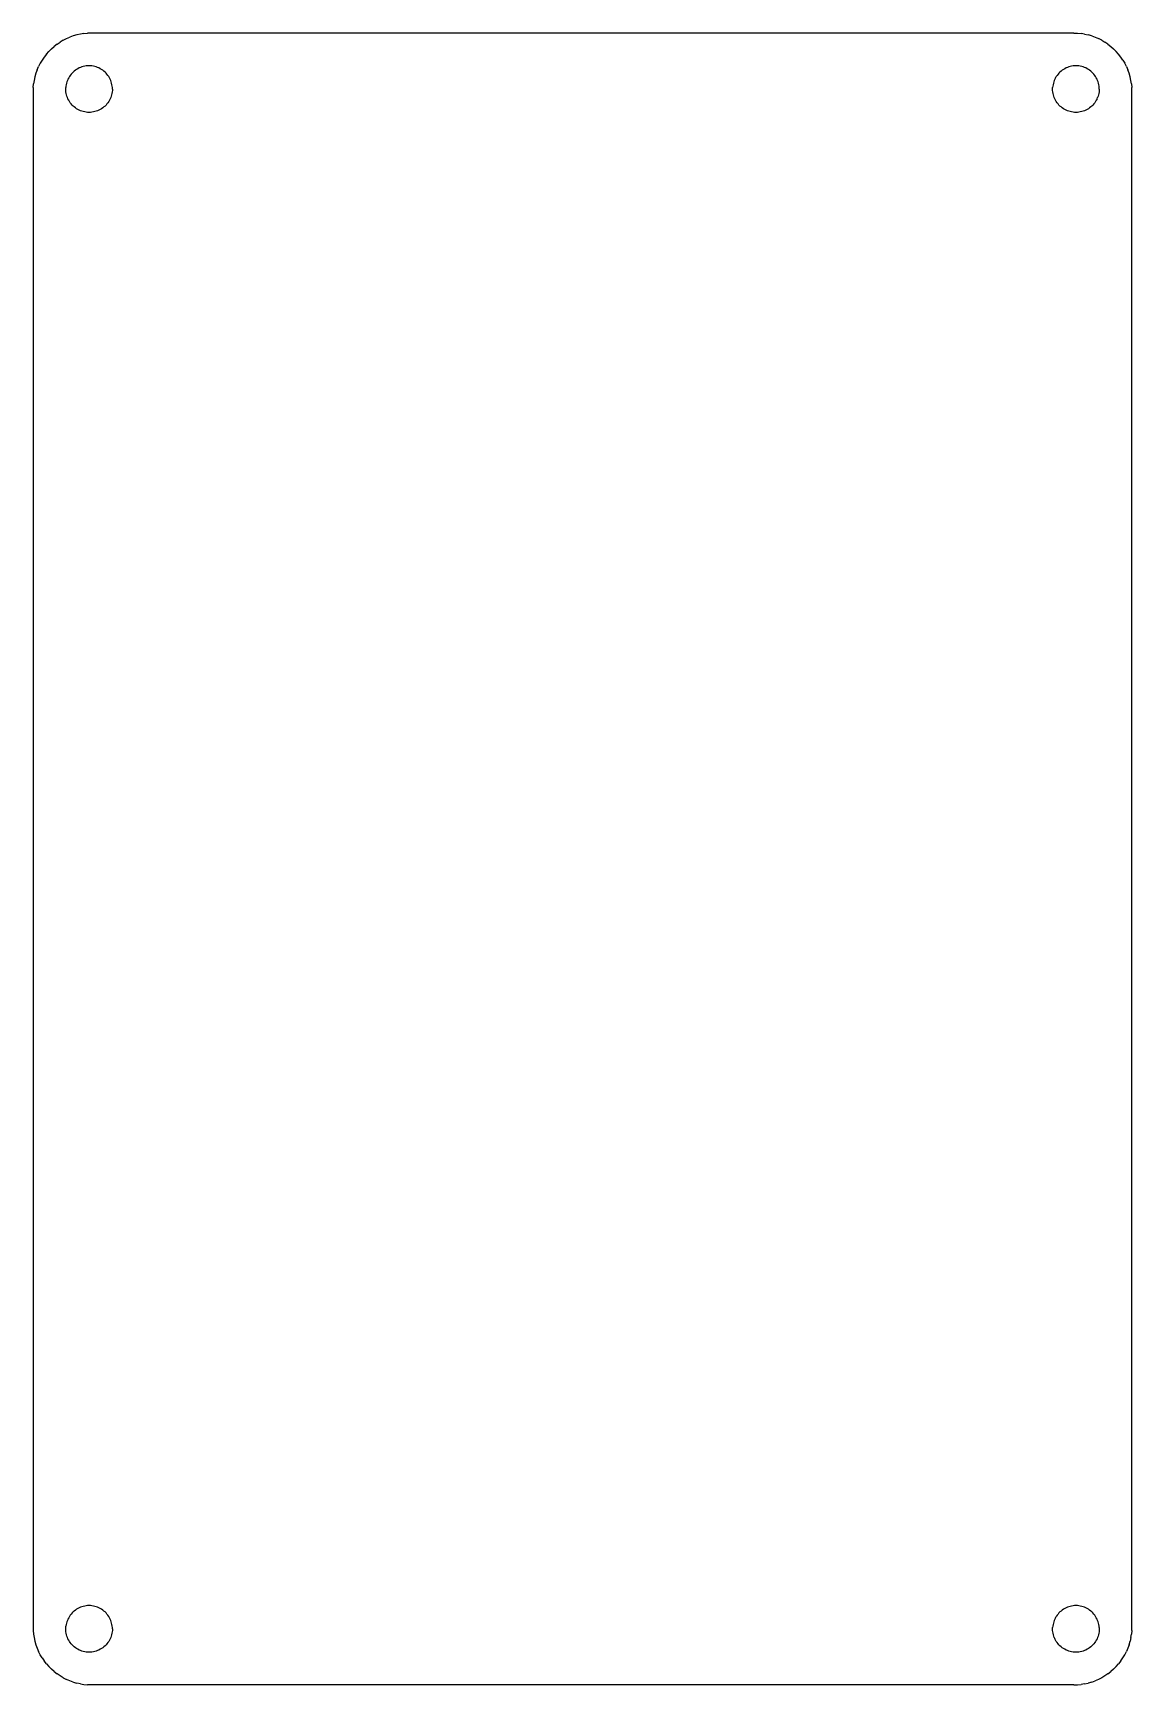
# Model space of a CAD drawing. Extents: x -38 to 38, y -57 to 57.
import ezdxf

# ---------------------------------------------------------------- set-up
doc = ezdxf.new("R2010")
doc.units = 0

msp = doc.modelspace()

# ---------------------------------------------------------------- linework, layer by layer
for p, q in [((-33.75, 56.75), (-34, 56.74)), ((33.75, 56.75), (-33.75, 56.75)), ((33.75, 56.75), (34, 56.74)), ((-36.49, 55.67), (-36.67, 55.49)), ((-36.49, 55.67), (-36.3, 55.83)), ((-36.1, 55.99), (-36.3, 55.83)), ((-36.1, 55.99), (-35.89, 56.13)), ((-35.68, 56.26), (-35.89, 56.13)), ((-35.68, 56.26), (-35.45, 56.37)), ((-35.45, 56.37), (-35.22, 56.47)), ((-34.99, 56.55), (-35.22, 56.47)), ((-34.74, 56.62), (-34.99, 56.55)), ((-34.5, 56.68), (-34.74, 56.62)), ((-34.25, 56.72), (-34.5, 56.68)), ((-34.25, 56.72), (-34, 56.74)), ((34, 56.74), (34.25, 56.72)), ((34.5, 56.68), (34.25, 56.72)), ((34.5, 56.68), (34.74, 56.62)), ((34.99, 56.55), (34.74, 56.62)), ((34.99, 56.55), (35.22, 56.47)), ((35.22, 56.47), (35.45, 56.37)), ((35.68, 56.26), (35.45, 56.37)), ((35.68, 56.26), (35.89, 56.13)), ((36.1, 55.99), (35.89, 56.13)), ((36.1, 55.99), (36.3, 55.83)), ((36.3, 55.83), (36.49, 55.67)), ((36.67, 55.49), (36.49, 55.67)), ((-37.26, 54.68), (-37.37, 54.45)), ((-37.13, 54.89), (-37.26, 54.68)), ((-36.99, 55.1), (-37.13, 54.89)), ((-36.83, 55.3), (-36.99, 55.1)), ((-36.83, 55.3), (-36.67, 55.49)), ((-34.1, 54.49), (-34.2, 54.47)), ((-34, 54.5), (-34.1, 54.49)), ((-33.9, 54.5), (-34, 54.5)), ((-33.8, 54.5), (-33.9, 54.5)), ((-33.7, 54.49), (-33.8, 54.5)), ((-33.6, 54.47), (-33.7, 54.49)), ((33.7, 54.49), (33.6, 54.47)), ((33.8, 54.5), (33.7, 54.49)), ((33.9, 54.5), (33.8, 54.5)), ((34, 54.5), (33.9, 54.5)), ((34.1, 54.49), (34, 54.5)), ((34.2, 54.47), (34.1, 54.49)), ((36.83, 55.3), (36.67, 55.49)), ((36.99, 55.1), (36.83, 55.3)), ((37.13, 54.89), (36.99, 55.1)), ((37.13, 54.89), (37.26, 54.68)), ((37.37, 54.45), (37.26, 54.68)), ((-37.68, 53.5), (-37.72, 53.25)), ((-37.62, 53.74), (-37.68, 53.5)), ((-37.55, 53.99), (-37.62, 53.74)), ((-37.47, 54.22), (-37.55, 53.99)), ((-37.47, 54.22), (-37.37, 54.45)), ((-35.42, 53.39), (-35.45, 53.3)), ((-35.39, 53.49), (-35.42, 53.39)), ((-35.35, 53.58), (-35.39, 53.49)), ((-35.3, 53.67), (-35.35, 53.58)), ((-35.25, 53.76), (-35.3, 53.67)), ((-35.19, 53.84), (-35.25, 53.76)), ((-35.13, 53.92), (-35.19, 53.84)), ((-35.07, 54), (-35.13, 53.92)), ((-35, 54.07), (-35.07, 54)), ((-34.92, 54.13), (-35, 54.07)), ((-34.84, 54.19), (-34.92, 54.13)), ((-34.76, 54.25), (-34.84, 54.19)), ((-34.67, 54.3), (-34.76, 54.25)), ((-34.58, 54.35), (-34.67, 54.3)), ((-34.49, 54.39), (-34.58, 54.35)), ((-34.39, 54.42), (-34.49, 54.39)), ((-34.3, 54.45), (-34.39, 54.42)), ((-34.2, 54.47), (-34.3, 54.45)), ((-33.5, 54.45), (-33.6, 54.47)), ((-33.41, 54.42), (-33.5, 54.45)), ((-33.31, 54.39), (-33.41, 54.42)), ((-33.22, 54.35), (-33.31, 54.39)), ((-33.13, 54.3), (-33.22, 54.35)), ((-33.04, 54.25), (-33.13, 54.3)), ((-32.96, 54.19), (-33.04, 54.25)), ((-32.88, 54.13), (-32.96, 54.19)), ((-32.8, 54.07), (-32.88, 54.13)), ((-32.73, 54), (-32.8, 54.07)), ((-32.67, 53.92), (-32.73, 54)), ((-32.61, 53.84), (-32.67, 53.92)), ((-32.55, 53.76), (-32.61, 53.84)), ((-32.5, 53.67), (-32.55, 53.76)), ((-32.45, 53.58), (-32.5, 53.67)), ((-32.41, 53.49), (-32.45, 53.58)), ((-32.38, 53.39), (-32.41, 53.49)), ((-32.35, 53.3), (-32.38, 53.39)), ((32.38, 53.39), (32.35, 53.3)), ((32.41, 53.49), (32.38, 53.39)), ((32.45, 53.58), (32.41, 53.49)), ((32.5, 53.67), (32.45, 53.58)), ((32.5, 53.67), (32.55, 53.76)), ((32.61, 53.84), (32.55, 53.76)), ((32.67, 53.92), (32.61, 53.84)), ((32.73, 54), (32.67, 53.92)), ((32.8, 54.07), (32.73, 54)), ((32.88, 54.13), (32.8, 54.07)), ((32.96, 54.19), (32.88, 54.13)), ((33.04, 54.25), (32.96, 54.19)), ((33.13, 54.3), (33.04, 54.25)), ((33.22, 54.35), (33.13, 54.3)), ((33.31, 54.39), (33.22, 54.35)), ((33.41, 54.42), (33.31, 54.39)), ((33.5, 54.45), (33.41, 54.42)), ((33.6, 54.47), (33.5, 54.45)), ((34.3, 54.45), (34.2, 54.47)), ((34.39, 54.42), (34.3, 54.45)), ((34.49, 54.39), (34.39, 54.42)), ((34.58, 54.35), (34.49, 54.39)), ((34.67, 54.3), (34.58, 54.35)), ((34.76, 54.25), (34.67, 54.3)), ((34.84, 54.19), (34.76, 54.25)), ((34.92, 54.13), (34.84, 54.19)), ((34.92, 54.13), (35, 54.07)), ((35.07, 54), (35, 54.07)), ((35.13, 53.92), (35.07, 54)), ((35.19, 53.84), (35.13, 53.92)), ((35.25, 53.76), (35.19, 53.84)), ((35.3, 53.67), (35.25, 53.76)), ((35.35, 53.58), (35.3, 53.67)), ((35.39, 53.49), (35.35, 53.58)), ((35.42, 53.39), (35.39, 53.49)), ((35.45, 53.3), (35.42, 53.39)), ((37.37, 54.45), (37.47, 54.22)), ((37.55, 53.99), (37.47, 54.22)), ((37.62, 53.74), (37.55, 53.99)), ((37.68, 53.5), (37.62, 53.74)), ((37.72, 53.25), (37.68, 53.5)), ((-37.74, 53), (-37.75, 52.75)), ((-37.75, 52.75), (-37.75, -52.75)), ((-37.74, 53), (-37.72, 53.25)), ((-35.49, 53.1), (-35.5, 53)), ((-35.5, 52.9), (-35.5, 53)), ((-35.5, 52.8), (-35.5, 52.9)), ((-35.49, 52.7), (-35.5, 52.8)), ((-35.47, 53.2), (-35.49, 53.1)), ((-35.47, 52.6), (-35.49, 52.7)), ((-35.45, 53.3), (-35.47, 53.2)), ((-35.45, 52.5), (-35.47, 52.6)), ((-35.42, 52.41), (-35.45, 52.5)), ((-35.39, 52.31), (-35.42, 52.41)), ((-35.35, 52.22), (-35.39, 52.31)), ((-35.3, 52.13), (-35.35, 52.22)), ((-32.45, 52.22), (-32.5, 52.13)), ((-32.41, 52.31), (-32.45, 52.22)), ((-32.38, 52.41), (-32.41, 52.31)), ((-32.35, 52.5), (-32.38, 52.41)), ((-32.33, 53.2), (-32.35, 53.3)), ((-32.33, 52.6), (-32.35, 52.5)), ((-32.31, 53.1), (-32.33, 53.2)), ((-32.31, 52.7), (-32.33, 52.6)), ((-32.3, 53), (-32.31, 53.1)), ((-32.3, 52.8), (-32.31, 52.7)), ((-32.3, 52.9), (-32.3, 53)), ((-32.3, 52.9), (-32.3, 52.8)), ((32.31, 53.1), (32.3, 53)), ((32.3, 52.9), (32.3, 53)), ((32.3, 52.8), (32.3, 52.9)), ((32.31, 52.7), (32.3, 52.8)), ((32.33, 53.2), (32.31, 53.1)), ((32.33, 52.6), (32.31, 52.7)), ((32.35, 53.3), (32.33, 53.2)), ((32.35, 52.5), (32.33, 52.6)), ((32.38, 52.41), (32.35, 52.5)), ((32.41, 52.31), (32.38, 52.41)), ((32.45, 52.22), (32.41, 52.31)), ((32.5, 52.13), (32.45, 52.22)), ((35.35, 52.22), (35.3, 52.13)), ((35.35, 52.22), (35.39, 52.31)), ((35.42, 52.41), (35.39, 52.31)), ((35.45, 52.5), (35.42, 52.41)), ((35.47, 53.2), (35.45, 53.3)), ((35.47, 52.6), (35.45, 52.5)), ((35.49, 53.1), (35.47, 53.2)), ((35.49, 52.7), (35.47, 52.6)), ((35.5, 53), (35.49, 53.1)), ((35.5, 52.8), (35.49, 52.7)), ((35.5, 52.9), (35.5, 53)), ((35.5, 52.9), (35.5, 52.8)), ((37.72, 53.25), (37.74, 53)), ((37.75, 52.75), (37.74, 53)), ((37.75, -52.75), (37.75, 52.75)), ((-35.25, 52.04), (-35.3, 52.13)), ((-35.19, 51.96), (-35.25, 52.04)), ((-35.13, 51.88), (-35.19, 51.96)), ((-35.07, 51.8), (-35.13, 51.88)), ((-35, 51.73), (-35.07, 51.8)), ((-34.92, 51.67), (-35, 51.73)), ((-34.84, 51.61), (-34.92, 51.67)), ((-34.76, 51.55), (-34.84, 51.61)), ((-34.67, 51.5), (-34.76, 51.55)), ((-34.58, 51.45), (-34.67, 51.5)), ((-34.49, 51.41), (-34.58, 51.45)), ((-34.39, 51.38), (-34.49, 51.41)), ((-34.3, 51.35), (-34.39, 51.38)), ((-34.2, 51.33), (-34.3, 51.35)), ((-34.1, 51.31), (-34.2, 51.33)), ((-34, 51.3), (-34.1, 51.31)), ((-33.9, 51.3), (-34, 51.3)), ((-33.8, 51.3), (-33.9, 51.3)), ((-33.7, 51.31), (-33.8, 51.3)), ((-33.6, 51.33), (-33.7, 51.31)), ((-33.5, 51.35), (-33.6, 51.33)), ((-33.41, 51.38), (-33.5, 51.35)), ((-33.31, 51.41), (-33.41, 51.38)), ((-33.22, 51.45), (-33.31, 51.41)), ((-33.13, 51.5), (-33.22, 51.45)), ((-33.04, 51.55), (-33.13, 51.5)), ((-32.96, 51.61), (-33.04, 51.55)), ((-32.88, 51.67), (-32.96, 51.61)), ((-32.8, 51.73), (-32.88, 51.67)), ((-32.73, 51.8), (-32.8, 51.73)), ((-32.67, 51.88), (-32.73, 51.8)), ((-32.61, 51.96), (-32.67, 51.88)), ((-32.55, 52.04), (-32.61, 51.96)), ((-32.5, 52.13), (-32.55, 52.04)), ((32.55, 52.04), (32.5, 52.13)), ((32.61, 51.96), (32.55, 52.04)), ((32.67, 51.88), (32.61, 51.96)), ((32.73, 51.8), (32.67, 51.88)), ((32.8, 51.73), (32.73, 51.8)), ((32.88, 51.67), (32.8, 51.73)), ((32.96, 51.61), (32.88, 51.67)), ((33.04, 51.55), (32.96, 51.61)), ((33.13, 51.5), (33.04, 51.55)), ((33.22, 51.45), (33.13, 51.5)), ((33.31, 51.41), (33.22, 51.45)), ((33.41, 51.38), (33.31, 51.41)), ((33.5, 51.35), (33.41, 51.38)), ((33.6, 51.33), (33.5, 51.35)), ((33.7, 51.31), (33.6, 51.33)), ((33.8, 51.3), (33.7, 51.31)), ((33.9, 51.3), (33.8, 51.3)), ((34, 51.3), (33.9, 51.3)), ((34.1, 51.31), (34, 51.3)), ((34.2, 51.33), (34.1, 51.31)), ((34.3, 51.35), (34.2, 51.33)), ((34.39, 51.38), (34.3, 51.35)), ((34.49, 51.41), (34.39, 51.38)), ((34.58, 51.45), (34.49, 51.41)), ((34.67, 51.5), (34.58, 51.45)), ((34.76, 51.55), (34.67, 51.5)), ((34.84, 51.61), (34.76, 51.55)), ((34.92, 51.67), (34.84, 51.61)), ((35, 51.73), (34.92, 51.67)), ((35.07, 51.8), (35, 51.73)), ((35.13, 51.88), (35.07, 51.8)), ((35.19, 51.96), (35.13, 51.88)), ((35.25, 52.04), (35.19, 51.96)), ((35.3, 52.13), (35.25, 52.04)), ((-35.3, -52.13), (-35.35, -52.22)), ((-35.25, -52.04), (-35.3, -52.13)), ((-35.19, -51.96), (-35.25, -52.04)), ((-35.13, -51.88), (-35.19, -51.96)), ((-35.07, -51.8), (-35.13, -51.88)), ((-35, -51.73), (-35.07, -51.8)), ((-34.92, -51.67), (-35, -51.73)), ((-34.84, -51.61), (-34.92, -51.67)), ((-34.76, -51.55), (-34.84, -51.61)), ((-34.67, -51.5), (-34.76, -51.55)), ((-34.58, -51.45), (-34.67, -51.5)), ((-34.49, -51.41), (-34.58, -51.45)), ((-34.39, -51.38), (-34.49, -51.41)), ((-34.3, -51.35), (-34.39, -51.38)), ((-34.2, -51.33), (-34.3, -51.35)), ((-34.1, -51.31), (-34.2, -51.33)), ((-34, -51.3), (-34.1, -51.31)), ((-33.9, -51.3), (-34, -51.3)), ((-33.8, -51.3), (-33.9, -51.3)), ((-33.7, -51.31), (-33.8, -51.3)), ((-33.6, -51.33), (-33.7, -51.31)), ((-33.5, -51.35), (-33.6, -51.33)), ((-33.41, -51.38), (-33.5, -51.35)), ((-33.31, -51.41), (-33.41, -51.38)), ((-33.22, -51.45), (-33.31, -51.41)), ((-33.13, -51.5), (-33.22, -51.45)), ((-33.04, -51.55), (-33.13, -51.5)), ((-32.96, -51.61), (-33.04, -51.55)), ((-32.88, -51.67), (-32.96, -51.61)), ((-32.8, -51.73), (-32.88, -51.67)), ((-32.73, -51.8), (-32.8, -51.73)), ((-32.67, -51.88), (-32.73, -51.8)), ((-32.61, -51.96), (-32.67, -51.88)), ((-32.55, -52.04), (-32.61, -51.96)), ((-32.5, -52.13), (-32.55, -52.04)), ((-32.45, -52.22), (-32.5, -52.13)), ((32.5, -52.13), (32.45, -52.22)), ((32.5, -52.13), (32.55, -52.04)), ((32.61, -51.96), (32.55, -52.04)), ((32.67, -51.88), (32.61, -51.96)), ((32.73, -51.8), (32.67, -51.88)), ((32.8, -51.73), (32.73, -51.8)), ((32.88, -51.67), (32.8, -51.73)), ((32.96, -51.61), (32.88, -51.67)), ((33.04, -51.55), (32.96, -51.61)), ((33.13, -51.5), (33.04, -51.55)), ((33.22, -51.45), (33.13, -51.5)), ((33.31, -51.41), (33.22, -51.45)), ((33.41, -51.38), (33.31, -51.41)), ((33.5, -51.35), (33.41, -51.38)), ((33.6, -51.33), (33.5, -51.35)), ((33.7, -51.31), (33.6, -51.33)), ((33.8, -51.3), (33.7, -51.31)), ((33.9, -51.3), (33.8, -51.3)), ((34, -51.3), (33.9, -51.3)), ((34.1, -51.31), (34, -51.3)), ((34.2, -51.33), (34.1, -51.31)), ((34.3, -51.35), (34.2, -51.33)), ((34.39, -51.38), (34.3, -51.35)), ((34.49, -51.41), (34.39, -51.38)), ((34.58, -51.45), (34.49, -51.41)), ((34.67, -51.5), (34.58, -51.45)), ((34.76, -51.55), (34.67, -51.5)), ((34.76, -51.55), (34.84, -51.61)), ((34.92, -51.67), (34.84, -51.61)), ((35, -51.73), (34.92, -51.67)), ((35.07, -51.8), (35, -51.73)), ((35.13, -51.88), (35.07, -51.8)), ((35.19, -51.96), (35.13, -51.88)), ((35.25, -52.04), (35.19, -51.96)), ((35.3, -52.13), (35.25, -52.04)), ((35.35, -52.22), (35.3, -52.13)), ((-37.75, -52.75), (-37.74, -53)), ((-37.74, -53), (-37.72, -53.25)), ((-37.72, -53.25), (-37.68, -53.5)), ((-35.5, -52.8), (-35.49, -52.7)), ((-35.5, -52.9), (-35.5, -52.8)), ((-35.5, -53), (-35.5, -52.9)), ((-35.49, -53.1), (-35.5, -53)), ((-35.47, -52.6), (-35.49, -52.7)), ((-35.47, -53.2), (-35.49, -53.1)), ((-35.45, -52.5), (-35.47, -52.6)), ((-35.45, -53.3), (-35.47, -53.2)), ((-35.42, -52.41), (-35.45, -52.5)), ((-35.42, -53.39), (-35.45, -53.3)), ((-35.39, -52.31), (-35.42, -52.41)), ((-35.35, -52.22), (-35.39, -52.31)), ((-32.41, -52.31), (-32.45, -52.22)), ((-32.38, -52.41), (-32.41, -52.31)), ((-32.35, -52.5), (-32.38, -52.41)), ((-32.35, -53.3), (-32.38, -53.39)), ((-32.33, -52.6), (-32.35, -52.5)), ((-32.33, -53.2), (-32.35, -53.3)), ((-32.31, -52.7), (-32.33, -52.6)), ((-32.31, -53.1), (-32.33, -53.2)), ((-32.3, -52.8), (-32.31, -52.7)), ((-32.3, -53), (-32.31, -53.1)), ((-32.3, -52.9), (-32.3, -52.8)), ((-32.3, -52.9), (-32.3, -53)), ((32.31, -52.7), (32.3, -52.8)), ((32.3, -52.9), (32.3, -52.8)), ((32.3, -53), (32.3, -52.9)), ((32.31, -53.1), (32.3, -53)), ((32.33, -52.6), (32.31, -52.7)), ((32.33, -53.2), (32.31, -53.1)), ((32.35, -52.5), (32.33, -52.6)), ((32.35, -53.3), (32.33, -53.2)), ((32.38, -52.41), (32.35, -52.5)), ((32.38, -53.39), (32.35, -53.3)), ((32.41, -52.31), (32.38, -52.41)), ((32.45, -52.22), (32.41, -52.31)), ((35.39, -52.31), (35.35, -52.22)), ((35.42, -52.41), (35.39, -52.31)), ((35.45, -52.5), (35.42, -52.41)), ((35.45, -53.3), (35.42, -53.39)), ((35.47, -52.6), (35.45, -52.5)), ((35.47, -53.2), (35.45, -53.3)), ((35.49, -52.7), (35.47, -52.6)), ((35.49, -53.1), (35.47, -53.2)), ((35.5, -52.8), (35.49, -52.7)), ((35.5, -53), (35.49, -53.1)), ((35.5, -52.8), (35.5, -52.9)), ((35.5, -52.9), (35.5, -53)), ((37.68, -53.5), (37.72, -53.25)), ((37.74, -53), (37.72, -53.25)), ((37.74, -53), (37.75, -52.75)), ((-37.68, -53.5), (-37.62, -53.74)), ((-37.62, -53.74), (-37.55, -53.99)), ((-37.55, -53.99), (-37.47, -54.22)), ((-37.47, -54.22), (-37.37, -54.45)), ((-37.26, -54.68), (-37.37, -54.45)), ((-35.39, -53.49), (-35.42, -53.39)), ((-35.35, -53.58), (-35.39, -53.49)), ((-35.3, -53.67), (-35.35, -53.58)), ((-35.25, -53.76), (-35.3, -53.67)), ((-35.19, -53.84), (-35.25, -53.76)), ((-35.13, -53.92), (-35.19, -53.84)), ((-35.07, -54), (-35.13, -53.92)), ((-35, -54.07), (-35.07, -54)), ((-34.92, -54.13), (-35, -54.07)), ((-34.84, -54.19), (-34.92, -54.13)), ((-34.76, -54.25), (-34.84, -54.19)), ((-34.67, -54.3), (-34.76, -54.25)), ((-34.58, -54.35), (-34.67, -54.3)), ((-34.49, -54.39), (-34.58, -54.35)), ((-34.39, -54.42), (-34.49, -54.39)), ((-34.3, -54.45), (-34.39, -54.42)), ((-34.2, -54.47), (-34.3, -54.45)), ((-34.1, -54.49), (-34.2, -54.47)), ((-33.6, -54.47), (-33.7, -54.49)), ((-33.5, -54.45), (-33.6, -54.47)), ((-33.41, -54.42), (-33.5, -54.45)), ((-33.31, -54.39), (-33.41, -54.42)), ((-33.22, -54.35), (-33.31, -54.39)), ((-33.13, -54.3), (-33.22, -54.35)), ((-33.04, -54.25), (-33.13, -54.3)), ((-32.96, -54.19), (-33.04, -54.25)), ((-32.88, -54.13), (-32.96, -54.19)), ((-32.8, -54.07), (-32.88, -54.13)), ((-32.73, -54), (-32.8, -54.07)), ((-32.67, -53.92), (-32.73, -54)), ((-32.61, -53.84), (-32.67, -53.92)), ((-32.55, -53.76), (-32.61, -53.84)), ((-32.5, -53.67), (-32.55, -53.76)), ((-32.45, -53.58), (-32.5, -53.67)), ((-32.41, -53.49), (-32.45, -53.58)), ((-32.38, -53.39), (-32.41, -53.49)), ((32.41, -53.49), (32.38, -53.39)), ((32.41, -53.49), (32.45, -53.58)), ((32.5, -53.67), (32.45, -53.58)), ((32.55, -53.76), (32.5, -53.67)), ((32.61, -53.84), (32.55, -53.76)), ((32.67, -53.92), (32.61, -53.84)), ((32.73, -54), (32.67, -53.92)), ((32.8, -54.07), (32.73, -54)), ((32.88, -54.13), (32.8, -54.07)), ((32.96, -54.19), (32.88, -54.13)), ((33.04, -54.25), (32.96, -54.19)), ((33.13, -54.3), (33.04, -54.25)), ((33.22, -54.35), (33.13, -54.3)), ((33.31, -54.39), (33.22, -54.35)), ((33.41, -54.42), (33.31, -54.39)), ((33.5, -54.45), (33.41, -54.42)), ((33.6, -54.47), (33.5, -54.45)), ((33.7, -54.49), (33.6, -54.47)), ((34.2, -54.47), (34.1, -54.49)), ((34.3, -54.45), (34.2, -54.47)), ((34.39, -54.42), (34.3, -54.45)), ((34.49, -54.39), (34.39, -54.42)), ((34.58, -54.35), (34.49, -54.39)), ((34.67, -54.3), (34.58, -54.35)), ((34.76, -54.25), (34.67, -54.3)), ((34.84, -54.19), (34.76, -54.25)), ((34.92, -54.13), (34.84, -54.19)), ((35, -54.07), (34.92, -54.13)), ((35.07, -54), (35, -54.07)), ((35.13, -53.92), (35.07, -54)), ((35.19, -53.84), (35.13, -53.92)), ((35.25, -53.76), (35.19, -53.84)), ((35.3, -53.67), (35.25, -53.76)), ((35.35, -53.58), (35.3, -53.67)), ((35.39, -53.49), (35.35, -53.58)), ((35.42, -53.39), (35.39, -53.49)), ((37.26, -54.68), (37.37, -54.45)), ((37.47, -54.22), (37.37, -54.45)), ((37.55, -53.99), (37.47, -54.22)), ((37.55, -53.99), (37.62, -53.74)), ((37.68, -53.5), (37.62, -53.74)), ((-37.13, -54.89), (-37.26, -54.68)), ((-37.13, -54.89), (-36.99, -55.1)), ((-36.83, -55.3), (-36.99, -55.1)), ((-36.83, -55.3), (-36.67, -55.49)), ((-36.49, -55.67), (-36.67, -55.49)), ((-34, -54.5), (-34.1, -54.49)), ((-33.9, -54.5), (-34, -54.5)), ((-33.8, -54.5), (-33.9, -54.5)), ((-33.7, -54.49), (-33.8, -54.5)), ((33.8, -54.5), (33.7, -54.49)), ((33.9, -54.5), (33.8, -54.5)), ((34, -54.5), (33.9, -54.5)), ((34.1, -54.49), (34, -54.5)), ((36.49, -55.67), (36.67, -55.49)), ((36.67, -55.49), (36.83, -55.3)), ((36.99, -55.1), (36.83, -55.3)), ((36.99, -55.1), (37.13, -54.89)), ((37.13, -54.89), (37.26, -54.68)), ((-36.3, -55.83), (-36.49, -55.67)), ((-36.3, -55.83), (-36.1, -55.99)), ((-35.89, -56.13), (-36.1, -55.99)), ((-35.68, -56.26), (-35.89, -56.13)), ((-35.68, -56.26), (-35.45, -56.37)), ((-35.22, -56.47), (-35.45, -56.37)), ((-34.99, -56.55), (-35.22, -56.47)), ((-34.99, -56.55), (-34.74, -56.62)), ((-34.5, -56.68), (-34.74, -56.62)), ((-34.5, -56.68), (-34.25, -56.72)), ((-34.25, -56.72), (-34, -56.74)), ((-33.75, -56.75), (-34, -56.74)), ((33.75, -56.75), (-33.75, -56.75)), ((33.75, -56.75), (34, -56.74)), ((34, -56.74), (34.25, -56.72)), ((34.5, -56.68), (34.25, -56.72)), ((34.5, -56.68), (34.74, -56.62)), ((34.99, -56.55), (34.74, -56.62)), ((34.99, -56.55), (35.22, -56.47)), ((35.45, -56.37), (35.22, -56.47)), ((35.68, -56.26), (35.45, -56.37)), ((35.89, -56.13), (35.68, -56.26)), ((36.1, -55.99), (35.89, -56.13)), ((36.1, -55.99), (36.3, -55.83)), ((36.49, -55.67), (36.3, -55.83))]:
    msp.add_line(p, q)

doc.saveas('drawing.dxf')
